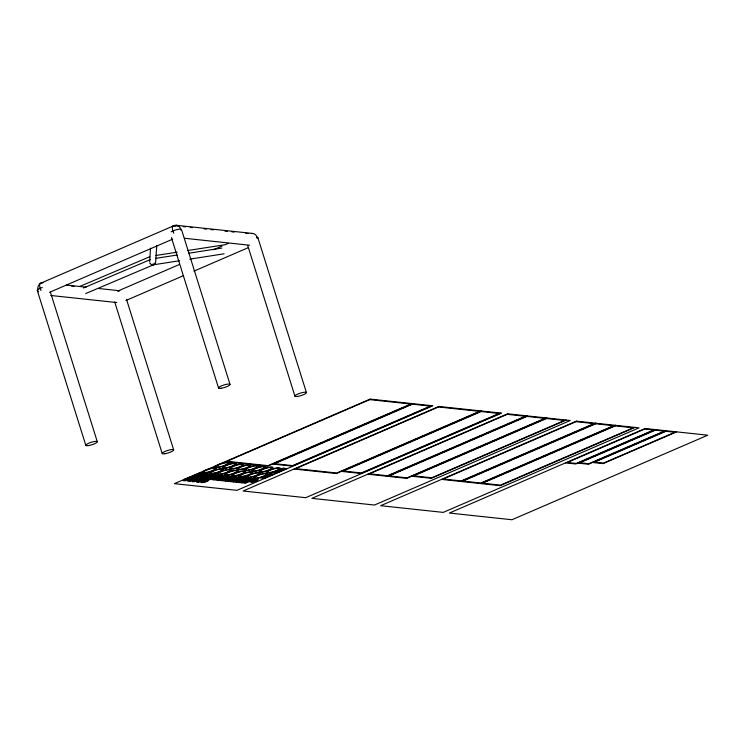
<?xml version="1.0" encoding="UTF-8"?>
<svg xmlns="http://www.w3.org/2000/svg" width="745" height="745" viewBox="0 0 745 745"><rect width="100%" height="100%" fill="white"/><g stroke="black" fill="none" stroke-linecap="round" stroke-linejoin="round"><path stroke-width="1.12" d="M149.652 261.588L150.537 248.178M155.649 262.175L156.757 245.412M41.236 282.988L173.985 225.661L178.614 226.154M49.533 292.338L172.719 239.145M117.626 291.155L179.405 264.475M213.489 249.752L222.01 246.074M228.352 243.336L225.204 244.695L187.479 250.562M125.924 300.505L183.27 275.743M193.886 271.152L248.048 247.768M412.46 403.622L267.585 466.193L225.288 461.667M412.786 403.66L272.912 464.07L292.208 466.128L432.081 405.727M481.214 410.97L336.34 473.541L294.033 469.015M481.54 411.007L341.657 471.417L360.953 473.485L500.836 413.075M526.957 415.868L387.074 476.269L367.779 474.211M527.283 415.896L387.4 476.306L406.696 478.374L546.579 417.964M546.904 418.001L412.022 476.251L431.318 478.309L566.2 420.059M595.702 423.216L460.82 481.466L441.524 479.398M596.037 423.253L461.155 481.503L480.45 483.561L615.333 425.311M615.659 425.348L480.776 483.598L500.072 485.666L634.954 427.406M655.423 429.595L575.811 463.986L565.539 462.887M655.749 429.632L578.148 463.148L588.41 464.247L666.011 430.731M666.347 430.768L592.824 462.515L603.087 463.613L676.609 431.858M79.613 286.518L149.829 256.708M83.431 287.998L150.453 259.539M85.694 293.577L153.787 264.671M155.463 255.554L177.189 252.164M155.509 258.394L177.236 255.013M188.671 253.226L221.824 248.066M153.219 264.838L179.517 260.741M189.807 259.139L224.115 253.803M176.025 225.26L252.415 233.427M183.242 226.648L185.552 226.899M190.189 227.393L192.499 227.635M204.074 228.873L206.393 229.125M211.021 229.618L213.331 229.87M224.906 231.099L227.225 231.35M231.853 231.844L234.163 232.095M245.738 233.334L248.057 233.576M184.713 238.288L249.528 245.217M66.435 285.065L86.113 287.17M98.843 288.529L119.675 290.755A6.025 5.289 -83.9 0 0 118.641 290.839M71.762 286.248L74.025 286.49M50.818 295.486L116.788 302.545M199.306 472.889L203.003 473.28L193.011 477.601L189.314 477.2M257.844 237.571L306.4 392.494M247.806 245.748L294.964 396.247M181.808 230.512L230.009 384.327M171.415 237.581L218.574 388.08M126.492 299.322L173.66 449.822M114.711 301.967L162.224 453.565M50.446 292.263L97.269 441.655M37.287 290.476L85.833 445.408M173.762 233.148A6.025 2.589 66.6 0 1 172.468 227.085A6.025 2.589 66.6 0 1 175.215 226.201M172.207 226.908A6.025 5.289 -83.9 0 1 177.552 225.567A6.025 5.289 -83.9 0 1 180.988 230.261M41.022 290.466A6.025 2.589 66.6 0 1 39.662 284.804A6.025 2.589 66.6 0 1 41.832 283.156M38.442 291.817A6.025 5.289 -83.9 0 1 38.004 290.764M37.762 289.628A6.025 5.289 -83.9 0 1 43.285 282.588M154.336 263.143A3.017 1.695 81.1 0 1 152.893 264.866M155.537 262.734A3.017 2.933 3.8 0 1 155.314 263.264M154.988 263.749A3.017 2.933 3.8 0 1 150.322 263.739M149.996 263.255A3.017 2.933 3.8 0 1 149.773 262.724M154.243 263.991A3.017 1.229 67 0 1 152.613 264.121M37.539 290.662A6.025 1.285 -17.4 0 1 42.26 287.496M171.173 231.816A6.025 1.285 -17.4 0 1 176.686 229.674A6.025 1.285 -17.4 0 1 181.203 229.218M251.382 233.511A6.025 5.289 -83.9 0 1 257.379 238.428M256.476 237.264A6.025 1.285 -17.4 0 1 257.295 238.502M370.153 399.106L174.386 483.654L236.975 490.34L432.752 405.792L370.153 399.106M198.85 473.42L190.999 476.809L193.467 477.07L201.318 473.68L198.85 473.42M369.706 399.627L226.974 461.276L268.042 465.662L410.774 404.023L369.706 399.627M203.329 473.317L193.337 477.629L197.034 478.029L207.026 473.718L203.329 473.317M202.873 473.848L195.022 477.238L197.49 477.498L205.341 474.109L202.873 473.848M207.352 473.746L197.36 478.067L201.057 478.458L211.049 474.146L207.352 473.746M206.905 474.276L199.055 477.666L201.513 477.927L209.364 474.537L206.905 474.276M211.384 474.183L201.392 478.495L205.089 478.886L215.072 474.574L211.384 474.183M210.928 474.705L203.078 478.094L205.536 478.364L213.387 474.975L210.928 474.705M215.407 474.612L205.415 478.923L209.112 479.314L219.105 475.003L215.407 474.612M214.951 475.133L207.101 478.523L209.569 478.793L217.419 475.403L214.951 475.133M219.43 475.04L209.438 479.352L213.135 479.752L223.127 475.431L219.43 475.04M218.974 475.571L211.124 478.961L213.592 479.221L221.442 475.832L218.974 475.571M223.453 475.468L213.461 479.78L217.158 480.18L227.15 475.869L223.453 475.468M222.997 475.999L215.147 479.389L217.615 479.65L225.465 476.26L222.997 475.999M227.476 475.897L217.484 480.218L221.181 480.609L231.174 476.297L227.476 475.897M227.029 476.428L219.179 479.817L221.638 480.078L229.488 476.688L227.029 476.428M231.509 476.334L221.516 480.646L225.214 481.037L235.197 476.726L231.509 476.334M231.052 476.856L223.202 480.246L225.661 480.516L233.511 477.126L231.052 476.856M235.532 476.763L225.539 481.074L229.237 481.475L239.229 477.154L235.532 476.763M235.075 477.284L227.225 480.683L229.693 480.944L237.543 477.554L235.075 477.284M239.555 477.191L229.562 481.503L233.26 481.903L243.252 477.582L239.555 477.191M239.098 477.722L231.248 481.112L233.716 481.372L241.566 477.983L239.098 477.722M412.33 404.19L274.598 463.669L292.664 465.606L430.396 406.118L412.33 404.19M243.578 477.62L233.585 481.931L237.283 482.332L247.275 478.02L243.578 477.62M243.121 478.15L235.271 481.54L237.739 481.801L245.589 478.411L243.121 478.15M247.601 478.048L237.608 482.369L241.306 482.76L251.298 478.448L247.601 478.048M247.154 478.579L239.303 481.968L241.762 482.229L249.612 478.839L247.154 478.579M251.633 478.486L241.641 482.797L245.338 483.188L255.321 478.877L251.633 478.486M251.177 479.007L243.326 482.397L245.785 482.667L253.635 479.277L251.177 479.007M270.491 473.652L260.499 477.964L264.196 478.364L274.188 474.053L270.491 473.652M283.193 468.167L273.201 472.479L276.898 472.879L286.89 468.558L283.193 468.167M270.035 474.183L262.184 477.573L264.652 477.834L272.502 474.444L270.035 474.183M282.737 468.698L274.886 472.088L277.354 472.349L285.205 468.959L282.737 468.698M438.907 406.453L243.14 491.002L305.729 497.688L501.497 413.14L438.907 406.453M438.451 406.984L295.718 468.624L336.787 473.01L479.519 411.37L438.451 406.984M481.084 411.538L343.343 471.026L361.409 472.954L499.15 413.466L481.084 411.538M507.662 413.801L311.885 498.349L374.474 505.045L570.251 420.497L507.662 413.801M507.205 414.332L369.464 473.811L387.53 475.748L525.272 416.259L507.205 414.332M526.827 416.427L389.095 475.915L407.152 477.843L544.893 418.355L526.827 416.427M546.448 418.522L413.708 475.85L431.774 477.787L564.514 420.459L546.448 418.522M576.407 421.149L380.639 505.697L443.228 512.392L638.996 427.844L576.407 421.149M575.95 421.679L443.21 479.007L461.276 480.935L594.016 423.607L575.95 421.679M595.581 423.775L462.841 481.102L480.897 483.039L613.638 425.712L595.581 423.775M615.202 425.879L482.462 483.198L500.528 485.135L633.269 427.807L615.202 425.879M645.161 428.496L449.384 513.044L511.973 519.74L707.75 435.192L645.161 428.496M644.704 429.027L567.224 462.487L576.257 463.455L653.738 429.995L644.704 429.027M655.302 430.163L579.833 462.747L588.867 463.716L664.326 431.122L655.302 430.163M665.89 431.29L594.51 462.124L603.543 463.083L674.923 432.258L665.89 431.29M203.608 482.108A3.017 0.643 -17.4 0 0 207.855 480.227A3.017 0.643 -17.4 0 0 203.45 480.991A3.017 0.643 -17.4 0 0 203.608 482.108M199.176 481.633A3.017 0.643 -17.4 0 0 203.413 479.752A3.017 0.643 -17.4 0 0 199.017 480.516A3.017 0.643 -17.4 0 0 199.176 481.633M194.734 481.158A3.017 0.643 -17.4 0 0 198.98 479.277A3.017 0.643 -17.4 0 0 194.585 480.041A3.017 0.643 -17.4 0 0 194.734 481.158M190.301 480.683A3.017 0.643 -17.4 0 0 194.547 478.802A3.017 0.643 -17.4 0 0 190.143 479.566A3.017 0.643 -17.4 0 0 190.301 480.683M185.868 480.208A3.017 0.643 -17.4 0 0 190.105 478.327A3.017 0.643 -17.4 0 0 185.71 479.091A3.017 0.643 -17.4 0 0 185.868 480.208M252.779 481.67A3.017 0.643 -17.4 0 0 257.016 479.789A3.017 0.643 -17.4 0 0 252.62 480.553A3.017 0.643 -17.4 0 0 252.779 481.67M257.882 477.862A6.025 1.285 -17.4 0 0 266.365 474.109A6.025 1.285 -17.4 0 0 257.574 475.627A6.025 1.285 -17.4 0 0 257.882 477.862M250.571 477.079A6.025 1.285 -17.4 0 0 259.055 473.326A6.025 1.285 -17.4 0 0 250.264 474.844A6.025 1.285 -17.4 0 0 250.571 477.079M243.261 476.297A6.025 1.285 -17.4 0 0 251.745 472.544A6.025 1.285 -17.4 0 0 242.954 474.062A6.025 1.285 -17.4 0 0 243.261 476.297M235.951 475.515A6.025 1.285 -17.4 0 0 244.435 471.762A6.025 1.285 -17.4 0 0 235.634 473.28A6.025 1.285 -17.4 0 0 235.951 475.515M228.641 474.733A6.025 1.285 -17.4 0 0 237.124 470.98A6.025 1.285 -17.4 0 0 228.324 472.507A6.025 1.285 -17.4 0 0 228.641 474.733M221.33 473.95A6.025 1.285 -17.4 0 0 229.814 470.197A6.025 1.285 -17.4 0 0 221.014 471.725A6.025 1.285 -17.4 0 0 221.33 473.95M214.02 473.168A6.025 1.285 -17.4 0 0 222.504 469.415A6.025 1.285 -17.4 0 0 213.703 470.942A6.025 1.285 -17.4 0 0 214.02 473.168M206.71 472.386A6.025 1.285 -17.4 0 0 215.193 468.633A6.025 1.285 -17.4 0 0 206.393 470.16A6.025 1.285 -17.4 0 0 206.71 472.386M270.584 472.377A6.025 1.285 -17.4 0 0 279.068 468.624A6.025 1.285 -17.4 0 0 270.277 470.142A6.025 1.285 -17.4 0 0 270.584 472.377M263.274 471.594A6.025 1.285 -17.4 0 0 271.757 467.841A6.025 1.285 -17.4 0 0 262.966 469.359A6.025 1.285 -17.4 0 0 263.274 471.594M255.963 470.812A6.025 1.285 -17.4 0 0 264.447 467.059A6.025 1.285 -17.4 0 0 255.656 468.577A6.025 1.285 -17.4 0 0 255.963 470.812M248.653 470.03A6.025 1.285 -17.4 0 0 257.137 466.277A6.025 1.285 -17.4 0 0 248.346 467.795A6.025 1.285 -17.4 0 0 248.653 470.03M241.343 469.248A6.025 1.285 -17.4 0 0 249.826 465.495A6.025 1.285 -17.4 0 0 241.035 467.013A6.025 1.285 -17.4 0 0 241.343 469.248M234.032 468.465A6.025 1.285 -17.4 0 0 242.516 464.712A6.025 1.285 -17.4 0 0 233.725 466.24A6.025 1.285 -17.4 0 0 234.032 468.465M226.722 467.683A6.025 1.285 -17.4 0 0 235.206 463.93A6.025 1.285 -17.4 0 0 226.415 465.457A6.025 1.285 -17.4 0 0 226.722 467.683M219.412 466.901A6.025 1.285 -17.4 0 0 227.895 463.148A6.025 1.285 -17.4 0 0 219.105 464.675A6.025 1.285 -17.4 0 0 219.412 466.901M203.022 482.527A4.302 0.913 -17.4 0 0 209.084 479.854A4.302 0.913 -17.4 0 0 202.798 480.935A4.302 0.913 -17.4 0 0 203.022 482.527M198.589 482.062A4.302 0.913 -17.4 0 0 204.651 479.38A4.302 0.913 -17.4 0 0 198.366 480.46A4.302 0.913 -17.4 0 0 198.589 482.062M194.156 481.587A4.302 0.913 -17.4 0 0 200.219 478.905A4.302 0.913 -17.4 0 0 193.933 479.985A4.302 0.913 -17.4 0 0 194.156 481.587M189.714 481.112A4.302 0.913 -17.4 0 0 195.777 478.43A4.302 0.913 -17.4 0 0 189.491 479.519A4.302 0.913 -17.4 0 0 189.714 481.112M185.282 480.637A4.302 0.913 -17.4 0 0 191.344 477.955A4.302 0.913 -17.4 0 0 185.058 479.044A4.302 0.913 -17.4 0 0 185.282 480.637M252.192 482.099A4.302 0.913 -17.4 0 0 258.254 479.417A4.302 0.913 -17.4 0 0 251.968 480.506A4.302 0.913 -17.4 0 0 252.192 482.099M257.295 478.29A7.32 1.555 -17.4 0 0 267.604 473.727A7.32 1.555 -17.4 0 0 256.923 475.58A7.32 1.555 -17.4 0 0 257.295 478.29M249.985 477.508A7.32 1.555 -17.4 0 0 260.294 472.945A7.32 1.555 -17.4 0 0 249.612 474.798A7.32 1.555 -17.4 0 0 249.985 477.508M242.674 476.726A7.32 1.555 -17.4 0 0 252.983 472.172A7.32 1.555 -17.4 0 0 242.302 474.016A7.32 1.555 -17.4 0 0 242.674 476.726M235.364 475.943A7.32 1.555 -17.4 0 0 245.673 471.389A7.32 1.555 -17.4 0 0 234.992 473.233A7.32 1.555 -17.4 0 0 235.364 475.943M228.054 475.161A7.32 1.555 -17.4 0 0 238.363 470.607A7.32 1.555 -17.4 0 0 227.681 472.451A7.32 1.555 -17.4 0 0 228.054 475.161M220.744 474.379A7.32 1.555 -17.4 0 0 231.052 469.825A7.32 1.555 -17.4 0 0 220.371 471.669A7.32 1.555 -17.4 0 0 220.744 474.379M213.433 473.596A7.32 1.555 -17.4 0 0 223.742 469.043A7.32 1.555 -17.4 0 0 213.061 470.887A7.32 1.555 -17.4 0 0 213.433 473.596M206.123 472.814A7.32 1.555 -17.4 0 0 216.432 468.26A7.32 1.555 -17.4 0 0 205.75 470.104A7.32 1.555 -17.4 0 0 206.123 472.814M270.007 472.805A7.32 1.555 -17.4 0 0 280.306 468.242A7.32 1.555 -17.4 0 0 269.625 470.095A7.32 1.555 -17.4 0 0 270.007 472.805M262.696 472.023A7.32 1.555 -17.4 0 0 272.996 467.46A7.32 1.555 -17.4 0 0 262.315 469.313A7.32 1.555 -17.4 0 0 262.696 472.023M255.377 471.24A7.32 1.555 -17.4 0 0 265.686 466.677A7.32 1.555 -17.4 0 0 255.004 468.531A7.32 1.555 -17.4 0 0 255.377 471.24M248.066 470.458A7.32 1.555 -17.4 0 0 258.375 465.904A7.32 1.555 -17.4 0 0 247.694 467.748A7.32 1.555 -17.4 0 0 248.066 470.458M240.756 469.676A7.32 1.555 -17.4 0 0 251.065 465.122A7.32 1.555 -17.4 0 0 240.384 466.966A7.32 1.555 -17.4 0 0 240.756 469.676M233.446 468.894A7.32 1.555 -17.4 0 0 243.755 464.34A7.32 1.555 -17.4 0 0 233.073 466.184A7.32 1.555 -17.4 0 0 233.446 468.894M226.135 468.111A7.32 1.555 -17.4 0 0 236.444 463.558A7.32 1.555 -17.4 0 0 225.763 465.401A7.32 1.555 -17.4 0 0 226.135 468.111M218.825 467.329A7.32 1.555 -17.4 0 0 229.134 462.775A7.32 1.555 -17.4 0 0 218.453 464.619A7.32 1.555 -17.4 0 0 218.825 467.329M88.338 445.603A6.025 1.285 -17.4 0 0 97.306 441.906A6.025 1.285 -17.4 0 0 89.009 443.079A6.025 1.285 -17.4 0 0 88.338 445.603M164.729 453.761A6.025 1.285 -17.4 0 0 173.687 450.073A6.025 1.285 -17.4 0 0 165.399 451.247A6.025 1.285 -17.4 0 0 164.729 453.761M297.469 396.442A6.025 1.285 -17.4 0 0 306.437 392.745A6.025 1.285 -17.4 0 0 298.14 393.919A6.025 1.285 -17.4 0 0 297.469 396.442M221.088 388.275A6.025 1.285 -17.4 0 0 230.047 384.578A6.025 1.285 -17.4 0 0 221.749 385.752A6.025 1.285 -17.4 0 0 221.088 388.275"/></g></svg>
